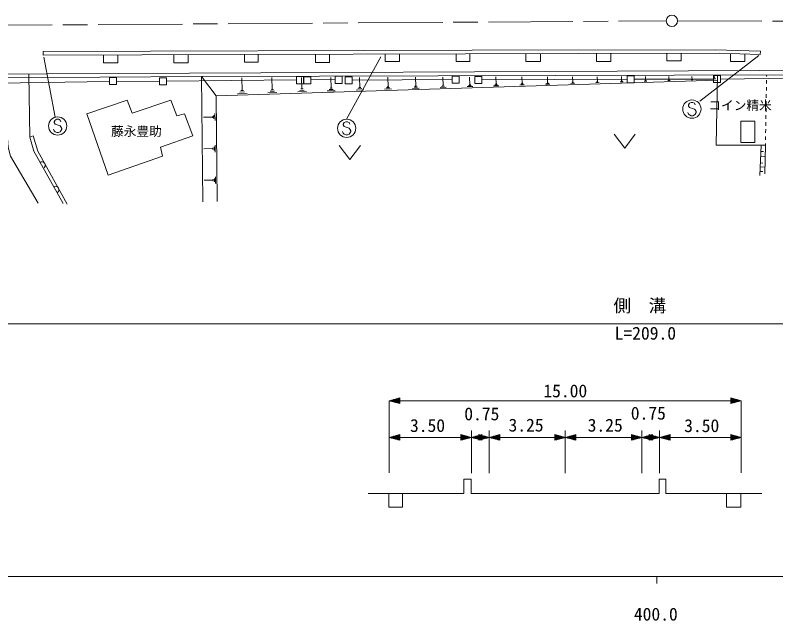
# Model space of a CAD drawing. Units: millimetres, scale not verified. Extents: x 40000 to 680000, y 20000 to 380000.
# Drawn here: x 376781 to 484900, y 198715 to 284808 of the extents above; entities that cross this region are included whole.
import ezdxf
from ezdxf.enums import TextEntityAlignment as Align

# ---------------------------------------------------------------- set-up
doc = ezdxf.new("R2010")
doc.units = ezdxf.units.MM
doc.header["$LTSCALE"] = 1000
doc.linetypes.add('CHAIN', pattern=[18.5, 12, -1.5, 3.5, -1.5])
for name, color, linetype, lineweight in [('M-BGD', 7, 'Continuous', 13), ('M-BMK', 2, 'CHAIN', 13), ('M-BMK-ROW', 30, 'Continuous', 13), ('M-BMK-SRVR', 3, 'Continuous', 13), ('M-STR-HTXT', 7, 'Continuous', 13), ('M-STR-STRC', 7, 'Continuous', 13), ('M-STR-STRD', 7, 'Continuous', 13), ('M-TTL-BAND', 7, 'Continuous', 13)]:
    doc.layers.add(name, color=color, linetype=linetype, lineweight=lineweight)
doc.styles.add('ＭＳ ゴシック', font='')
doc.styles.get('ＭＳ ゴシック').set_extended_font_data('MS Gothic')

msp = doc.modelspace()

# ---------------------------------------------------------------- linework, layer by layer
at = {"layer": 'M-BGD'}
for p, q in [((361026, 275841), (403269, 276112)), ((378729, 276380), (378838, 267454)), ((403269, 276112), (487214, 276344)), ((403269, 276112), (403466, 258265)), ((403269, 276112), (405352, 273346)), ((409044, 274114), (408987, 275928)), ((413331, 274223), (413277, 275940)), ((417546, 274329), (417496, 275951)), ((421692, 274434), (421645, 275963)), ((425769, 274538), (425724, 275974)), ((429777, 274639), (429736, 275985)), ((433720, 274739), (433681, 275996)), ((437596, 274837), (437560, 276007)), ((441408, 274933), (441375, 276017)), ((445157, 275028), (445126, 276028)), ((448843, 275122), (448815, 276038)), ((452468, 275213), (452443, 276048)), ((456033, 275304), (456010, 276058)), ((459538, 275392), (459518, 276067)), ((462986, 275480), (462967, 276077)), ((466375, 275565), (466359, 276086)), ((469709, 275650), (469695, 276095)), ((472990, 275640), (472975, 276104)), ((476324, 275743), (476100, 275736)), ((476212, 275740), (476201, 276113)), ((483602, 276083), (483607, 276334)), ((405352, 273346), (476609, 275552)), ((429904, 274643), (429651, 274635)), ((433838, 274742), (433602, 274735)), ((437820, 274697), (437381, 274684)), ((437706, 274840), (437487, 274834)), ((441823, 274675), (441010, 274650)), ((441616, 274804), (441209, 274792)), ((441510, 274937), (441307, 274930)), ((445539, 274790), (444790, 274767)), ((445348, 274909), (444974, 274898)), ((445251, 275031), (445063, 275025)), ((449194, 274903), (448507, 274882)), ((449019, 275012), (448675, 275002)), ((448929, 275124), (448757, 275119)), ((452788, 275014), (452162, 274995)), ((452628, 275114), (452315, 275104)), ((452547, 275216), (452390, 275211)), ((456322, 275124), (455756, 275106)), ((456177, 275214), (455895, 275205)), ((456104, 275306), (455962, 275301)), ((459797, 275231), (459291, 275216)), ((459668, 275312), (459415, 275304)), ((459602, 275394), (459475, 275390)), ((463214, 275337), (462766, 275323)), ((463100, 275408), (462876, 275401)), ((463042, 275481), (462930, 275478)), ((466575, 275441), (466184, 275429)), ((466475, 275503), (466280, 275497)), ((466424, 275567), (466327, 275564)), ((469879, 275543), (469545, 275533)), ((469794, 275597), (469627, 275591)), ((469750, 275651), (469667, 275648)), ((473129, 275644), (472850, 275635)), ((483583, 275083), (483593, 275583)), ((409738, 273682), (408377, 273640)), ((409391, 273898), (408710, 273877)), ((409214, 274119), (408873, 274109)), ((413988, 273813), (412700, 273774)), ((413659, 274018), (413015, 273998)), ((413492, 274228), (413170, 274218)), ((418167, 273943), (416951, 273905)), ((417857, 274136), (417249, 274117)), ((417698, 274334), (417394, 274325)), ((422277, 274070), (421131, 274035)), ((421984, 274252), (421411, 274234)), ((421835, 274439), (421549, 274430)), ((426318, 274195), (425241, 274162)), ((426044, 274366), (425505, 274350)), ((425903, 274542), (425634, 274533)), ((430293, 274318), (429283, 274287)), ((430035, 274479), (429530, 274463)), ((434201, 274439), (433258, 274410)), ((433960, 274589), (433489, 274574)), ((438044, 274558), (437167, 274531)), ((483546, 273083), (483555, 273583)), ((483565, 274083), (483574, 274583)), ((405352, 273346), (405491, 258341)), ((483527, 272083), (483537, 272583)), ((483509, 271083), (483518, 271583)), ((404851, 270326), (403533, 270314)), ((404850, 270450), (404852, 270202)), ((405013, 270575), (405018, 270080)), ((405176, 270823), (405185, 269835)), ((483490, 270084), (483499, 270583)), ((481927, 269729), (479927, 269729)), ((479927, 269729), (479927, 266729)), ((481927, 266729), (481927, 269729)), ((483471, 269084), (483481, 269584)), ((483453, 268084), (483462, 268584)), ((378838, 267454), (379436, 265456)), ((461929, 267903), (463425, 265896)), ((463425, 265896), (464933, 267894)), ((483434, 267084), (483443, 267584)), ((405055, 266085), (405060, 265593)), ((405217, 266333), (405226, 265349)), ((422839, 266292), (424334, 264285)), ((424334, 264285), (425843, 266283)), ((479927, 266729), (481927, 266729)), ((482826, 266331), (482638, 262035)), ((483420, 266333), (483343, 262249)), ((483420, 266333), (483425, 266584)), ((383587, 258021), (379436, 265456)), ((404894, 265838), (403582, 265826)), ((404893, 265961), (404895, 265715)), ((482788, 265448), (483176, 265431)), ((482716, 263810), (483052, 263795)), ((482755, 264709), (483390, 264681)), ((482692, 263254), (483362, 263225)), ((405258, 261847), (405267, 260868)), ((482663, 262589), (483053, 262571)), ((404937, 261354), (403632, 261342)), ((404936, 261477), (404938, 261232)), ((405097, 261601), (405102, 261111)), ((426943, 216808), (429907, 216808)), ((429907, 216808), (431854, 216808)), ((477913, 216808), (479945, 216808)), ((479945, 216808), (482908, 216808))]:
    msp.add_line(p, q, dxfattribs=at)
for points in [[(389324, 279167), (389324, 278060), (391356, 278060), (391356, 279175)], [(399314, 279206), (399314, 278060), (401346, 278060), (401346, 279213)], [(409390, 279243), (409390, 278144), (411337, 278144), (411337, 279248)], [(419457, 279265), (419463, 278075), (421466, 278079), (421451, 279269)], [(429371, 279287), (429371, 278229), (431403, 278229), (431403, 279291)], [(439446, 279308), (439446, 278229), (441394, 278229), (441394, 279312)], [(449352, 279330), (449352, 278229), (451469, 278229), (451469, 279334)], [(459428, 279354), (459428, 278229), (461463, 278216), (461460, 279360)], [(469419, 279384), (469418, 278314), (471450, 278314), (471450, 279390)], [(478478, 279352), (478478, 278229), (480510, 278229), (480510, 279281)], [(361072, 276319), (381290, 276481), (482632, 276924), (495198, 276796), (570524, 276340)], [(375463, 276371), (375617, 268010), (375761, 266062), (376102, 264748), (380033, 258094)], [(483420, 266333), (476437, 266314), (476624, 276314)], [(378838, 267454), (379321, 267653), (379988, 265472), (384171, 257946)], [(431854, 216808), (440575, 216808), (440575, 218840), (441591, 218840), (441591, 216808), (468345, 216808), (468345, 218840), (469277, 218840), (469277, 216808), (477913, 216808)], [(429907, 216808), (429907, 214861), (431854, 214861), (431854, 216808)], [(477913, 216808), (477913, 214861), (479945, 214861), (479945, 216808)]]:
    msp.add_lwpolyline(points, dxfattribs=at)
msp.add_lwpolyline([(386953, 270778), (392710, 272726), (393388, 270863), (398891, 272726), (399738, 270524), (400838, 270778), (402024, 267646), (397452, 266037), (397706, 264767), (390001, 262058)], close=True, dxfattribs=at)
for centre in [(380536, 263484), (382486, 259992)]:
    msp.add_arc(centre, 500, 299.17551, 119.17551, dxfattribs=at)
at = {"layer": 'M-BMK'}
for p, q in [((370057, 283352), (469329, 284003)), ((470929, 284005), (569822, 283632))]:
    msp.add_line(p, q, dxfattribs=at)
at = {"layer": 'M-BMK-ROW'}
for p, q in [((391165, 275943), (390165, 275943)), ((390165, 275943), (390165, 274943)), ((391165, 274943), (391165, 275943)), ((398309, 275898), (397309, 275898)), ((397309, 275898), (397309, 274898)), ((398309, 274898), (398309, 275898)), ((417765, 276072), (416765, 276072)), ((416765, 276072), (416765, 275072)), ((417765, 275072), (417765, 276072)), ((418801, 276056), (417801, 276056)), ((417801, 276056), (417801, 275056)), ((418801, 275056), (418801, 276056)), ((423281, 276119), (422281, 276119)), ((422281, 276119), (422281, 275119)), ((423281, 275119), (423281, 276119)), ((424699, 276059), (423699, 276059)), ((423699, 276059), (423699, 275059)), ((424699, 275059), (424699, 276059)), ((439902, 276127), (438902, 276127)), ((438902, 276127), (438902, 275127)), ((439902, 275127), (439902, 276127)), ((443136, 276097), (442136, 276097)), ((442136, 276097), (442136, 275097)), ((443136, 275097), (443136, 276097)), ((443136, 275607), (463787, 275703)), ((464787, 276211), (463787, 276211)), ((463787, 276211), (463787, 275211)), ((464787, 275211), (464787, 276211)), ((464787, 275693), (476034, 275706)), ((477034, 276230), (476034, 276230)), ((476034, 276230), (476034, 275230)), ((477034, 275230), (477034, 276230)), ((477034, 275703), (487290, 275880)), ((372414, 275098), (390165, 275375)), ((390165, 274943), (391165, 274943)), ((391165, 275383), (397309, 275442)), ((397309, 274898), (398309, 274898)), ((398309, 275422), (416765, 275614)), ((416765, 275072), (417765, 275072)), ((417801, 275056), (418801, 275056)), ((418801, 275642), (422281, 275698)), ((422281, 275119), (423281, 275119)), ((423699, 275059), (424699, 275059)), ((424699, 275593), (438902, 275665)), ((438902, 275127), (439902, 275127)), ((442136, 275097), (443136, 275097)), ((463787, 275211), (464787, 275211)), ((476034, 275230), (477034, 275230))]:
    msp.add_line(p, q, dxfattribs=at)
at = {"layer": 'M-BMK-SRVR'}
msp.add_circle((470129, 284008), 800, dxfattribs=at)
at = {"layer": 'M-STR-HTXT'}
for p, q in [((362598, 240940), (568620, 240940)), ((429953, 230000), (431453, 230402)), ((431153, 230322), (431453, 230322)), ((431453, 229598), (431453, 230402)), ((480000, 230000), (478500, 230402)), ((478500, 230402), (478500, 229598)), ((478800, 230322), (478500, 230322)), ((429953, 230000), (431453, 229598)), ((429953, 230000), (431453, 230000)), ((429953, 230000), (429953, 219731)), ((431453, 230080), (430253, 230080)), ((431453, 229920), (430253, 229920)), ((430553, 230161), (431453, 230161)), ((430553, 229839), (431453, 229839)), ((431453, 230241), (430853, 230241)), ((431453, 229759), (430853, 229759)), ((431153, 229678), (431453, 229678)), ((431453, 230000), (478500, 230000)), ((478500, 230241), (479100, 230241)), ((479400, 230161), (478500, 230161)), ((478500, 230080), (479700, 230080)), ((480000, 230000), (478500, 229598)), ((480000, 230000), (478500, 230000)), ((478500, 229920), (479700, 229920)), ((479400, 229839), (478500, 229839)), ((478500, 229759), (479100, 229759)), ((478800, 229678), (478500, 229678)), ((480000, 230000), (480000, 219726)), ((429953, 224781), (431453, 225183)), ((430553, 224942), (431453, 224942)), ((431453, 225022), (430853, 225022)), ((431153, 225103), (431453, 225103)), ((431453, 224379), (431453, 225183)), ((441626, 224781), (440126, 225183)), ((440126, 225183), (440126, 224379)), ((440426, 225103), (440126, 225103)), ((440126, 225022), (440726, 225022)), ((441026, 224942), (440126, 224942)), ((441626, 224781), (443126, 225183)), ((441647, 225760), (441647, 219681)), ((442226, 224942), (443126, 224942)), ((443126, 225022), (442526, 225022)), ((444168, 224781), (442668, 225183)), ((442668, 225183), (442668, 224379)), ((442968, 225103), (442668, 225103)), ((442668, 225022), (443268, 225022)), ((443568, 224942), (442668, 224942)), ((442826, 225103), (443126, 225103)), ((443126, 224379), (443126, 225183)), ((444154, 225760), (444154, 219681)), ((444168, 224781), (445668, 225183)), ((444768, 224942), (445668, 224942)), ((445668, 225022), (445068, 225022)), ((445368, 225103), (445668, 225103)), ((445668, 224379), (445668, 225183)), ((454993, 224781), (453493, 225183)), ((453493, 225183), (453493, 224379)), ((453793, 225103), (453493, 225103)), ((453493, 225022), (454093, 225022)), ((454393, 224942), (453493, 224942)), ((454979, 225760), (454979, 219681)), ((454993, 224781), (456493, 225183)), ((455593, 224942), (456493, 224942)), ((456493, 225022), (455893, 225022)), ((456193, 225103), (456493, 225103)), ((456493, 224379), (456493, 225183)), ((465877, 224781), (464377, 225183)), ((464377, 225183), (464377, 224379)), ((464677, 225103), (464377, 225103)), ((464377, 225022), (464977, 225022)), ((465277, 224942), (464377, 224942)), ((465877, 225760), (465877, 219681)), ((465877, 224781), (467377, 225183)), ((466477, 224942), (467377, 224942)), ((467377, 225022), (466777, 225022)), ((468379, 224781), (466879, 225183)), ((466879, 225183), (466879, 224379)), ((467179, 225103), (466879, 225103)), ((466879, 225022), (467479, 225022)), ((467779, 224942), (466879, 224942)), ((467077, 225103), (467377, 225103)), ((467377, 224379), (467377, 225183)), ((468379, 225760), (468379, 219681)), ((468379, 224781), (469879, 225183)), ((468979, 224942), (469879, 224942)), ((469879, 225022), (469279, 225022)), ((469579, 225103), (469879, 225103)), ((469879, 224379), (469879, 225183)), ((480000, 224781), (478500, 225183)), ((478500, 225183), (478500, 224379)), ((478800, 225103), (478500, 225103)), ((478500, 225022), (479100, 225022)), ((479400, 224942), (478500, 224942)), ((429953, 224781), (431453, 224379)), ((429953, 224781), (431453, 224781)), ((431453, 224862), (430253, 224862)), ((431453, 224701), (430253, 224701)), ((430553, 224620), (431453, 224620)), ((431453, 224540), (430853, 224540)), ((431153, 224460), (431453, 224460)), ((431453, 224781), (440126, 224781)), ((440126, 224862), (441326, 224862)), ((441626, 224781), (440126, 224379)), ((441626, 224781), (440126, 224781)), ((440126, 224701), (441326, 224701)), ((441026, 224620), (440126, 224620)), ((440126, 224540), (440726, 224540)), ((440426, 224460), (440126, 224460)), ((441626, 224781), (443126, 224379)), ((441626, 224781), (443126, 224781)), ((443126, 224862), (441926, 224862)), ((443126, 224701), (441926, 224701)), ((442226, 224620), (443126, 224620)), ((443126, 224540), (442526, 224540)), ((442668, 224862), (443868, 224862)), ((444168, 224781), (442668, 224379)), ((444168, 224781), (442668, 224781)), ((442668, 224701), (443868, 224701)), ((443568, 224620), (442668, 224620)), ((442668, 224540), (443268, 224540)), ((442968, 224460), (442668, 224460)), ((442826, 224460), (443126, 224460)), ((444168, 224781), (445668, 224379)), ((444168, 224781), (445668, 224781)), ((445668, 224862), (444468, 224862)), ((445668, 224701), (444468, 224701)), ((444768, 224620), (445668, 224620)), ((445668, 224540), (445068, 224540)), ((445368, 224460), (445668, 224460)), ((445668, 224781), (453493, 224781)), ((453493, 224862), (454693, 224862)), ((454993, 224781), (453493, 224379)), ((454993, 224781), (453493, 224781)), ((453493, 224701), (454693, 224701)), ((454393, 224620), (453493, 224620)), ((453493, 224540), (454093, 224540)), ((453793, 224460), (453493, 224460)), ((454993, 224781), (456493, 224379)), ((454993, 224781), (456493, 224781)), ((456493, 224862), (455293, 224862)), ((456493, 224701), (455293, 224701)), ((455593, 224620), (456493, 224620)), ((456493, 224540), (455893, 224540)), ((456193, 224460), (456493, 224460)), ((456493, 224781), (464377, 224781)), ((464377, 224862), (465577, 224862)), ((465877, 224781), (464377, 224379)), ((465877, 224781), (464377, 224781)), ((464377, 224701), (465577, 224701)), ((465277, 224620), (464377, 224620)), ((464377, 224540), (464977, 224540)), ((464677, 224460), (464377, 224460)), ((465877, 224781), (467377, 224379)), ((465877, 224781), (467377, 224781)), ((467377, 224862), (466177, 224862)), ((467377, 224701), (466177, 224701)), ((466477, 224620), (467377, 224620)), ((467377, 224540), (466777, 224540)), ((466879, 224862), (468079, 224862)), ((468379, 224781), (466879, 224379)), ((468379, 224781), (466879, 224781)), ((466879, 224701), (468079, 224701)), ((467779, 224620), (466879, 224620)), ((466879, 224540), (467479, 224540)), ((467179, 224460), (466879, 224460)), ((467077, 224460), (467377, 224460)), ((468379, 224781), (469879, 224379)), ((468379, 224781), (469879, 224781)), ((469879, 224862), (468679, 224862)), ((469879, 224701), (468679, 224701)), ((468979, 224620), (469879, 224620)), ((469879, 224540), (469279, 224540)), ((469579, 224460), (469879, 224460)), ((469879, 224781), (478500, 224781)), ((478500, 224862), (479700, 224862)), ((480000, 224781), (478500, 224379)), ((480000, 224781), (478500, 224781)), ((478500, 224701), (479700, 224701)), ((479400, 224620), (478500, 224620)), ((478500, 224540), (479100, 224540)), ((478800, 224460), (478500, 224460))]:
    msp.add_line(p, q, dxfattribs=at)
at = {"layer": 'M-STR-STRC'}
for p, q in [((474099, 272598), (482503, 279068)), ((382453, 270309), (380868, 278827)), ((423892, 270028), (428747, 278903)), ((472619, 272287), (472501, 272051)), ((472501, 272051), (472501, 271933)), ((472501, 271933), (472619, 271696)), ((472855, 272405), (472619, 272287)), ((472619, 271696), (473328, 271460)), ((473091, 272405), (472855, 272405)), ((473328, 272287), (473091, 272405)), ((473446, 272051), (473328, 272287)), ((473328, 271460), (473446, 271342)), ((472501, 270751), (472382, 270987)), ((472619, 270633), (472501, 270751)), ((472855, 270514), (472619, 270633)), ((473091, 270514), (472855, 270514)), ((473328, 270633), (473091, 270514)), ((473446, 270751), (473328, 270633)), ((473446, 271342), (473564, 271105)), ((473564, 270987), (473446, 270751)), ((473564, 271105), (473564, 270987)), ((382460, 269888), (382341, 269651)), ((382341, 269651), (382341, 269533)), ((382341, 269533), (382460, 269297)), ((382696, 270006), (382460, 269888)), ((382460, 269297), (383169, 269060)), ((382932, 270006), (382696, 270006)), ((383169, 269888), (382932, 270006)), ((383287, 269651), (383169, 269888)), ((423541, 269555), (423423, 269318)), ((423423, 269318), (423423, 269200)), ((423777, 269673), (423541, 269555)), ((424014, 269673), (423777, 269673)), ((424250, 269555), (424014, 269673)), ((424368, 269318), (424250, 269555)), ((382341, 268351), (382223, 268588)), ((382460, 268233), (382341, 268351)), ((382696, 268115), (382460, 268233)), ((383169, 268233), (382932, 268115)), ((383169, 269060), (383287, 268942)), ((383287, 268351), (383169, 268233)), ((383287, 268942), (383405, 268706)), ((383405, 268588), (383287, 268351)), ((383405, 268706), (383405, 268588)), ((423423, 268018), (423305, 268255)), ((423423, 269200), (423541, 268964)), ((423541, 268964), (424250, 268728)), ((424250, 268728), (424368, 268609)), ((424368, 268609), (424487, 268373)), ((424487, 268255), (424368, 268018)), ((424487, 268373), (424487, 268255)), ((382932, 268115), (382696, 268115)), ((423541, 267900), (423423, 268018)), ((423777, 267782), (423541, 267900)), ((424014, 267782), (423777, 267782)), ((424250, 267900), (424014, 267782)), ((424368, 268018), (424250, 267900))]:
    msp.add_line(p, q, dxfattribs=at)
for centre in [(472973, 271460), (382814, 269060), (423896, 268728)]:
    msp.add_circle(centre, 1300, dxfattribs=at)
at = {"layer": 'M-STR-STRD'}
msp.add_line((476920, 279407), (482678, 279204), dxfattribs=at)
msp.add_lwpolyline([(476920, 279407), (456812, 279346), (408784, 279242), (380755, 279134), (380744, 279658), (441755, 279834), (476284, 279906), (482728, 279700), (482678, 279204)], dxfattribs=at)
at = {"layer": 'M-TTL-BAND'}
for p, q in [((40000, 205000), (579000, 205000)), ((468000, 205000), (468000, 204000))]:
    msp.add_line(p, q, dxfattribs=at)

# ---------------------------------------------------------------- texts
at = {"layer": 'M-BGD', "style": 'ＭＳ ゴシック'}
msp.add_text('コイン精米', height=1320, dxfattribs=at).set_placement((479818, 270929), align=Align.BOTTOM_CENTER)
at = {"layer": 'M-STR-HTXT', "style": 'ＭＳ ゴシック'}
for s, height, p in [('藤永豊助', 1320, (394014, 267259)), ('側\u3000溝', 1833, (465574, 242057)), ('L=209.0', 1833, (466358, 238135)), ('15.00', 1833, (454977, 229934)), ('0.75', 1833, (443111, 226666)), ('0.75', 1833, (466781, 226767)), ('3.50', 1833, (435393, 225011)), ('3.25', 1833, (449400, 225070)), ('3.25', 1833, (460652, 225056)), ('3.50', 1833, (474372, 224995))]:
    msp.add_text(s, height=height, dxfattribs=at).set_placement(p, align=Align.BOTTOM_CENTER)
at = {"layer": 'M-TTL-BAND', "style": 'ＭＳ ゴシック'}
msp.add_text('400.0', height=1833, dxfattribs=at).set_placement((467844, 198195), align=Align.BOTTOM_CENTER)

doc.saveas('drawing.dxf')
